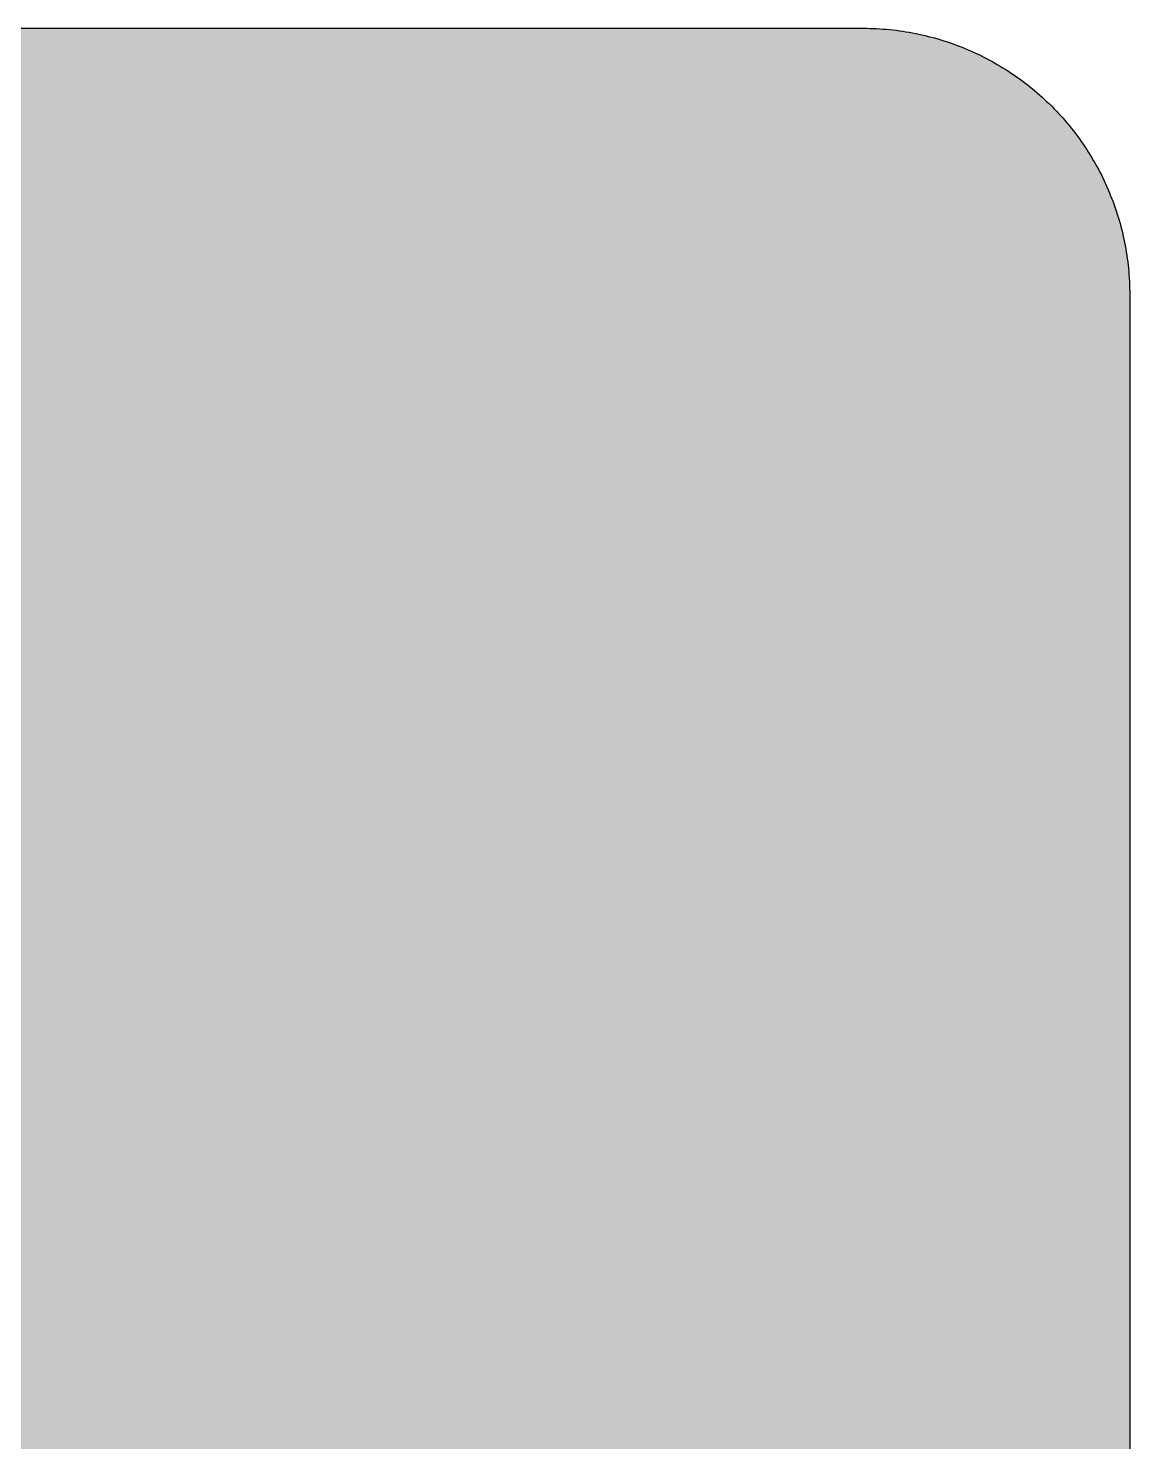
# Model space of a CAD drawing. Header units: millimetres. Extents: x 0 to 212, y 0 to 116.
# Drawn here: x 153.4 to 211.7, y 41.6 to 116.5 of the extents above; entities that cross this region are included whole.
import ezdxf

# ---------------------------------------------------------------- set-up
doc = ezdxf.new("R2010")
doc.units = ezdxf.units.MM

msp = doc.modelspace()

# ---------------------------------------------------------------- hatches: boundary and pattern name
msp.add_hatch(color=254).paths.add_polyline_path([(14.1633, 0.0536), (13.9878, 0.0533), (13.8125, 0.0559), (13.6373, 0.061), (13.462, 0.0686), (13.2893, 0.0787), (13.114, 0.0914), (12.9413, 0.1041), (12.7686, 0.1219), (12.5959, 0.1397), (12.4231, 0.16), (12.2504, 0.1829), (12.0777, 0.2057), (11.9075, 0.2337), (11.7373, 0.2616), (11.5672, 0.2921), (11.397, 0.3251), (11.2268, 0.3607), (11.0592, 0.3988), (10.8915, 0.4369), (10.7239, 0.4775), (10.5562, 0.5207), (10.3886, 0.5664), (10.2235, 0.6121), (10.0584, 0.6629), (9.8933, 0.7137), (9.7307, 0.7671), (9.5682, 0.8204), (9.4056, 0.8788), (9.2431, 0.9373), (9.083, 0.9982), (8.923, 1.0617), (8.763, 1.1252), (8.6055, 1.1938), (8.4455, 1.2624), (8.2906, 1.331), (8.1331, 1.4046), (7.9781, 1.4783), (7.8232, 1.5545), (7.6708, 1.6332), (7.5184, 1.7145), (7.366, 1.7958), (7.2161, 1.8796), (7.0663, 1.966), (6.919, 2.0523), (6.7716, 2.1438), (6.6243, 2.2352), (6.4795, 2.3266), (6.3348, 2.4232), (6.19, 2.5197), (6.0477, 2.6187), (5.908, 2.7178), (5.7683, 2.8194), (5.6286, 2.9235), (5.4915, 3.0302), (5.3543, 3.1369), (5.2197, 3.2461), (5.0851, 3.3579), (4.953, 3.4722), (4.8209, 3.5865), (4.6914, 3.7033), (4.5644, 3.8202), (4.4348, 3.9395), (4.3104, 4.0615), (4.1859, 4.1859), (4.0615, 4.3104), (3.9395, 4.4348), (3.8202, 4.5618), (3.7033, 4.6914), (3.5865, 4.8209), (3.4722, 4.953), (3.3579, 5.0851), (3.2487, 5.2197), (3.1369, 5.3543), (3.0302, 5.4915), (2.9235, 5.6286), (2.8194, 5.7683), (2.7178, 5.908), (2.6187, 6.0477), (2.5197, 6.19), (2.4232, 6.3348), (2.3266, 6.477), (2.2352, 6.6243), (2.1438, 6.7691), (2.0523, 6.919), (1.966, 7.0663), (1.8796, 7.2161), (1.7958, 7.366), (1.7145, 7.5184), (1.6332, 7.6708), (1.5545, 7.8232), (1.4783, 7.9781), (1.4046, 8.1331), (1.331, 8.2906), (1.2598, 8.4455), (1.1913, 8.603), (1.1252, 8.763), (1.0592, 8.923), (0.9982, 9.083), (0.9373, 9.2431), (0.8763, 9.4056), (0.8204, 9.5682), (0.7645, 9.7307), (0.7112, 9.8933), (0.6604, 10.0584), (0.6121, 10.2235), (0.5639, 10.3911), (0.5207, 10.5562), (0.4775, 10.7239), (0.4343, 10.8915), (0.3962, 11.0592), (0.3607, 11.2268), (0.3251, 11.397), (0.2921, 11.5672), (0.2616, 11.7373), (0.2311, 11.9075), (0.2057, 12.0802), (0.1803, 12.2504), (0.1575, 12.4231), (0.1372, 12.5959), (0.1194, 12.7686), (0.1041, 12.9413), (0.0889, 13.1166), (0.0787, 13.2893), (0.0686, 13.4645), (0.061, 13.6373), (0.0559, 13.8125), (0.0508, 13.9878), (0.0508, 14.163), (0.0522, 102.3592), (0.0508, 102.5322), (0.0559, 102.7074), (0.061, 102.8827), (0.0686, 103.058), (0.0787, 103.2307), (0.0889, 103.4059), (0.1041, 103.5787), (0.1194, 103.7514), (0.1372, 103.9241), (0.1575, 104.0968), (0.1803, 104.2695), (0.2057, 104.4423), (0.2311, 104.6124), (0.2616, 104.7826), (0.2921, 104.9528), (0.3251, 105.123), (0.3607, 105.2932), (0.3962, 105.4608), (0.4343, 105.6284), (0.4775, 105.7961), (0.5207, 105.9637), (0.5639, 106.1314), (0.6121, 106.2965), (0.6604, 106.4616), (0.7112, 106.6267), (0.7645, 106.7892), (0.8204, 106.9518), (0.8763, 107.1143), (0.9373, 107.2769), (0.9982, 107.4369), (1.0592, 107.5969), (1.1252, 107.757), (1.1913, 107.9144), (1.2598, 108.0745), (1.331, 108.2294), (1.4046, 108.3869), (1.4783, 108.5418), (1.5545, 108.6968), (1.6332, 108.8492), (1.7145, 109.0016), (1.7958, 109.154), (1.8796, 109.3038), (1.966, 109.4537), (2.0523, 109.601), (2.1438, 109.7483), (2.2352, 109.8956), (2.3266, 110.0404), (2.4232, 110.1852), (2.5197, 110.33), (2.6187, 110.4722), (2.7178, 110.6119), (2.8194, 110.7516), (2.9235, 110.8913), (3.0302, 111.0285), (3.1369, 111.1656), (3.2487, 111.3003), (3.3579, 111.4349), (3.4722, 111.567), (3.5865, 111.699), (3.7033, 111.8286), (3.8202, 111.9556), (3.9395, 112.0851), (4.0615, 112.2096), (4.1859, 112.334), (4.3104, 112.4585), (4.4348, 112.5804), (4.5644, 112.6998), (4.6914, 112.8166), (4.8209, 112.9335), (4.953, 113.0478), (5.0851, 113.1621), (5.2197, 113.2713), (5.3543, 113.3831), (5.4915, 113.4897), (5.6286, 113.5964), (5.7683, 113.7006), (5.908, 113.8022), (6.0477, 113.9012), (6.19, 114.0003), (6.3348, 114.0968), (6.4795, 114.1933), (6.6243, 114.2848), (6.7716, 114.3762), (6.919, 114.4676), (7.0663, 114.554), (7.2161, 114.6404), (7.366, 114.7242), (7.5184, 114.8055), (7.6708, 114.8867), (7.8232, 114.9655), (7.9781, 115.0417), (8.1331, 115.1153), (8.2906, 115.189), (8.4455, 115.2601), (8.6055, 115.3287), (8.763, 115.3947), (8.923, 115.4608), (9.083, 115.5217), (9.2431, 115.5827), (9.4056, 115.6437), (9.5682, 115.6995), (9.7307, 115.7554), (9.8933, 115.8088), (10.0584, 115.8596), (10.2235, 115.9078), (10.3886, 115.9561), (10.5562, 115.9993), (10.7239, 116.0424), (10.8915, 116.0856), (11.0592, 116.1237), (11.2268, 116.1593), (11.397, 116.1948), (11.5672, 116.2279), (11.7373, 116.2583), (11.9075, 116.2888), (12.0777, 116.3142), (12.2504, 116.3396), (12.4231, 116.3625), (12.5959, 116.3828), (12.7686, 116.4006), (12.9413, 116.4158), (13.114, 116.4311), (13.2893, 116.4412), (13.462, 116.4514), (13.6373, 116.459), (13.8125, 116.4641), (13.9878, 116.4692), (14.163, 116.4692), (197.6078, 116.4703), (197.7822, 116.4692), (197.9574, 116.4641), (198.1327, 116.459), (198.3054, 116.4514), (198.4807, 116.4412), (198.6534, 116.4311), (198.8287, 116.4158), (199.0014, 116.4006), (199.1741, 116.3828), (199.3468, 116.3625), (199.5195, 116.3396), (199.6897, 116.3142), (199.8624, 116.2888), (200.0326, 116.2583), (200.2028, 116.2279), (200.373, 116.1948), (200.5432, 116.1593), (200.7108, 116.1237), (200.8784, 116.0856), (201.0461, 116.0424), (201.2137, 115.9993), (201.3788, 115.9561), (201.5465, 115.9078), (201.7116, 115.8596), (201.8767, 115.8088), (202.0392, 115.7554), (202.2018, 115.6995), (202.3643, 115.6437), (202.5269, 115.5827), (202.6869, 115.5217), (202.8469, 115.4608), (203.007, 115.3947), (203.167, 115.3287), (203.3245, 115.2601), (203.4794, 115.189), (203.6369, 115.1153), (203.7918, 115.0417), (203.9468, 114.9655), (204.0992, 114.8867), (204.2516, 114.8055), (204.404, 114.7242), (204.5538, 114.6404), (204.7037, 114.554), (204.8535, 114.4676), (205.0009, 114.3762), (205.1456, 114.2848), (205.293, 114.1933), (205.4352, 114.0968), (205.58, 114.0003), (205.7222, 113.9012), (205.8619, 113.8022), (206.0016, 113.7006), (206.1413, 113.5964), (206.2785, 113.4897), (206.4156, 113.3831), (206.5503, 113.2713), (206.6849, 113.1621), (206.817, 113.0478), (206.949, 112.9335), (207.0786, 112.8166), (207.2081, 112.6998), (207.3351, 112.5804), (207.4596, 112.4585), (207.584, 112.334), (207.7085, 112.2096), (207.8304, 112.0851), (207.9498, 111.9556), (208.0666, 111.8286), (208.1835, 111.699), (208.2978, 111.567), (208.4121, 111.4349), (208.5238, 111.3003), (208.6331, 111.1656), (208.7397, 111.0285), (208.8464, 110.8913), (208.9506, 110.7516), (209.0522, 110.6119), (209.1512, 110.4722), (209.2503, 110.33), (209.3468, 110.1852), (209.4433, 110.0404), (209.5348, 109.8956), (209.6262, 109.7483), (209.7176, 109.601), (209.804, 109.4537), (209.8904, 109.3038), (209.9742, 109.154), (210.0555, 109.0016), (210.1367, 108.8492), (210.2155, 108.6968), (210.2917, 108.5418), (210.3653, 108.3869), (210.439, 108.2294), (210.5076, 108.0745), (210.5762, 107.9144), (210.6447, 107.757), (210.7082, 107.5969), (210.7717, 107.4369), (210.8327, 107.2769), (210.8911, 107.1143), (210.9495, 106.9518), (211.0029, 106.7892), (211.0562, 106.6267), (211.107, 106.4616), (211.1578, 106.2965), (211.2035, 106.1314), (211.2493, 105.9637), (211.2924, 105.7961), (211.3331, 105.6284), (211.3712, 105.4608), (211.4093, 105.2932), (211.4448, 105.123), (211.4779, 104.9528), (211.5083, 104.7826), (211.5363, 104.6124), (211.5642, 104.4423), (211.5871, 104.2695), (211.6099, 104.0968), (211.6303, 103.9241), (211.648, 103.7514), (211.6658, 103.5787), (211.6785, 103.4059), (211.6912, 103.2307), (211.7014, 103.058), (211.709, 102.8827), (211.7141, 102.7074), (211.7166, 102.5322), (211.7166, 102.3569), (211.7189, 14.1647), (211.7166, 13.9878), (211.7141, 13.8125), (211.709, 13.6373), (211.7014, 13.4645), (211.6912, 13.2893), (211.6785, 13.1166), (211.6658, 12.9413), (211.648, 12.7686), (211.6303, 12.5959), (211.6099, 12.4231), (211.5871, 12.2504), (211.5642, 12.0802), (211.5363, 11.9075), (211.5083, 11.7373), (211.4779, 11.5672), (211.4448, 11.397), (211.4093, 11.2268), (211.3712, 11.0592), (211.3331, 10.8915), (211.2924, 10.7239), (211.2493, 10.5562), (211.2035, 10.3911), (211.1578, 10.2235), (211.107, 10.0584), (211.0562, 9.8933), (211.0029, 9.7307), (210.9495, 9.5682), (210.8911, 9.4056), (210.8327, 9.2431), (210.7717, 9.083), (210.7082, 8.923), (210.6447, 8.763), (210.5762, 8.603), (210.5076, 8.4455), (210.439, 8.2906), (210.3653, 8.1331), (210.2917, 7.9781), (210.2155, 7.8232), (210.1367, 7.6708), (210.0555, 7.5184), (209.9742, 7.366), (209.8904, 7.2161), (209.804, 7.0663), (209.7176, 6.919), (209.6262, 6.7691), (209.5348, 6.6243), (209.4433, 6.477), (209.3468, 6.3348), (209.2503, 6.19), (209.1512, 6.0477), (209.0522, 5.908), (208.9506, 5.7683), (208.8464, 5.6286), (208.7397, 5.4915), (208.6331, 5.3543), (208.5238, 5.2197), (208.4121, 5.0851), (208.2978, 4.953), (208.1835, 4.8209), (208.0666, 4.6914), (207.9498, 4.5618), (207.8304, 4.4348), (207.7085, 4.3104), (207.584, 4.1859), (207.4596, 4.0615), (207.3351, 3.9395), (207.2081, 3.8202), (207.0786, 3.7033), (206.949, 3.5865), (206.817, 3.4722), (206.6849, 3.3579), (206.5503, 3.2461), (206.4156, 3.1369), (206.2785, 3.0302), (206.1413, 2.9235), (206.0016, 2.8194), (205.8619, 2.7178), (205.7222, 2.6187), (205.58, 2.5197), (205.4352, 2.4232), (205.293, 2.3266), (205.1456, 2.2352), (205.0009, 2.1438), (204.8535, 2.0523), (204.7037, 1.966), (204.5538, 1.8796), (204.404, 1.7958), (204.2516, 1.7145), (204.0992, 1.6332), (203.9468, 1.5545), (203.7918, 1.4783), (203.6369, 1.4046), (203.4794, 1.331), (203.3245, 1.2624), (203.167, 1.1938), (203.007, 1.1252), (202.8469, 1.0617), (202.6869, 0.9982), (202.5269, 0.9373), (202.3643, 0.8788), (202.2018, 0.8204), (202.0392, 0.7671), (201.8767, 0.7137), (201.7116, 0.6629), (201.5465, 0.6121), (201.3788, 0.5664), (201.2137, 0.5207), (201.0461, 0.4775), (200.8784, 0.4369), (200.7108, 0.3988), (200.5432, 0.3607), (200.373, 0.3251), (200.2028, 0.2921), (200.0326, 0.2616), (199.8624, 0.2337), (199.6897, 0.2057), (199.5195, 0.1829), (199.3468, 0.16), (199.1741, 0.1397), (199.0014, 0.1219), (198.8287, 0.1041), (198.6534, 0.0914), (198.4807, 0.0787), (198.3054, 0.0686), (198.1327, 0.061), (197.9574, 0.0559), (197.7822, 0.0533), (197.6069, 0.0533)])
h = msp.add_hatch(color=59)
h.paths.add_polyline_path([(14.1633, 3.5814), (13.8887, 3.5839), (13.6169, 3.5941), (13.3477, 3.6119), (13.081, 3.6347), (12.8143, 3.6652), (12.5501, 3.7008), (12.2885, 3.7465), (12.0294, 3.7948), (11.7729, 3.8506), (11.5164, 3.9141), (11.2649, 3.9827), (11.016, 4.0564), (10.7671, 4.1351), (10.5232, 4.2215), (10.2819, 4.3129), (10.0432, 4.412), (9.8069, 4.5161), (9.5733, 4.6228), (9.3447, 4.7371), (9.1186, 4.8565), (8.8951, 4.9809), (8.6741, 5.113), (8.4582, 5.2476), (8.2448, 5.3873), (8.0366, 5.5321), (7.8308, 5.682), (7.6276, 5.8369), (7.4295, 5.9969), (7.2365, 6.1595), (7.046, 6.3297), (6.8605, 6.5024), (6.6777, 6.6802), (6.5024, 6.8605), (6.3271, 7.046), (6.1595, 7.2365), (5.9969, 7.432), (5.8369, 7.6302), (5.682, 7.8308), (5.5321, 8.0366), (5.3873, 8.2448), (5.2451, 8.4582), (5.1105, 8.6741), (4.9809, 8.8951), (4.8565, 9.1186), (4.7371, 9.3447), (4.6228, 9.5758), (4.5136, 9.8069), (4.4094, 10.0432), (4.3129, 10.2819), (4.2215, 10.5232), (4.1351, 10.7696), (4.0538, 11.016), (3.9802, 11.2649), (3.9116, 11.5189), (3.8506, 11.7729), (3.7948, 12.0294), (3.744, 12.2911), (3.7008, 12.5527), (3.6627, 12.8143), (3.6322, 13.081), (3.6093, 13.3502), (3.5916, 13.6195), (3.5814, 13.8913), (3.5789, 14.163), (3.58, 102.3592), (3.5814, 102.6312), (3.5916, 102.903), (3.6093, 103.1723), (3.6322, 103.439), (3.6627, 103.7057), (3.7008, 103.9698), (3.744, 104.2314), (3.7948, 104.4905), (3.8506, 104.7471), (3.9116, 105.0036), (3.9802, 105.2551), (4.0538, 105.504), (4.1351, 105.7529), (4.2215, 105.9967), (4.3129, 106.238), (4.4094, 106.4768), (4.5136, 106.713), (4.6228, 106.9467), (4.7371, 107.1753), (4.8565, 107.4014), (4.9809, 107.6249), (5.1105, 107.8459), (5.2451, 108.0618), (5.3873, 108.2751), (5.5321, 108.4834), (5.682, 108.6891), (5.8369, 108.8923), (5.9969, 109.0905), (6.1595, 109.2835), (6.3271, 109.474), (6.5024, 109.6594), (6.6777, 109.8423), (6.8605, 110.0176), (7.046, 110.1928), (7.2365, 110.3605), (7.4295, 110.523), (7.6276, 110.683), (7.8308, 110.838), (8.0366, 110.9878), (8.2448, 111.1326), (8.4582, 111.2749), (8.6741, 111.4095), (8.8951, 111.539), (9.1186, 111.6635), (9.3447, 111.7829), (9.5733, 111.8972), (9.8069, 112.0064), (10.0432, 112.1105), (10.2819, 112.207), (10.5232, 112.2985), (10.7671, 112.3848), (11.016, 112.4661), (11.2649, 112.5398), (11.5164, 112.6084), (11.7729, 112.6693), (12.0294, 112.7252), (12.2885, 112.776), (12.5501, 112.8192), (12.8143, 112.8573), (13.081, 112.8878), (13.3477, 112.9106), (13.6169, 112.9284), (13.8887, 112.9386), (14.163, 112.9411), (197.6078, 112.9425), (197.8787, 112.9386), (198.1505, 112.9284), (198.4197, 112.9106), (198.689, 112.8878), (198.9557, 112.8573), (199.2173, 112.8192), (199.4789, 112.776), (199.7405, 112.7252), (199.9971, 112.6693), (200.2511, 112.6084), (200.5051, 112.5398), (200.754, 112.4661), (201.0004, 112.3848), (201.2467, 112.2985), (201.488, 112.207), (201.7268, 112.1105), (201.963, 112.0064), (202.1942, 111.8972), (202.4253, 111.7829), (202.6514, 111.6635), (202.8749, 111.539), (203.0959, 111.4095), (203.3118, 111.2749), (203.5251, 111.1326), (203.7334, 110.9878), (203.9391, 110.838), (204.1398, 110.683), (204.3379, 110.523), (204.5335, 110.3605), (204.724, 110.1928), (204.9094, 110.0176), (205.0898, 109.8423), (205.2676, 109.6594), (205.4403, 109.474), (205.6105, 109.2835), (205.773, 109.0905), (205.933, 108.8923), (206.088, 108.6891), (206.2378, 108.4834), (206.3826, 108.2751), (206.5223, 108.0618), (206.6569, 107.8459), (206.789, 107.6249), (206.9135, 107.4014), (207.0329, 107.1753), (207.1472, 106.9467), (207.2538, 106.713), (207.358, 106.4768), (207.457, 106.238), (207.5485, 105.9967), (207.6348, 105.7529), (207.7136, 105.504), (207.7872, 105.2551), (207.8558, 105.0036), (207.9193, 104.7471), (207.9752, 104.4905), (208.0235, 104.2314), (208.0692, 103.9698), (208.1047, 103.7057), (208.1352, 103.439), (208.1581, 103.1723), (208.1759, 102.903), (208.186, 102.6312), (208.1911, 102.3569), (208.1911, 14.1647), (208.186, 13.8913), (208.1759, 13.6195), (208.1581, 13.3502), (208.1352, 13.081), (208.1047, 12.8143), (208.0692, 12.5527), (208.0235, 12.2911), (207.9752, 12.0294), (207.9193, 11.7729), (207.8558, 11.5189), (207.7872, 11.2649), (207.7136, 11.016), (207.6348, 10.7696), (207.5485, 10.5232), (207.457, 10.2819), (207.358, 10.0432), (207.2538, 9.8069), (207.1472, 9.5758), (207.0329, 9.3447), (206.9135, 9.1186), (206.789, 8.8951), (206.6569, 8.6741), (206.5223, 8.4582), (206.3826, 8.2448), (206.2378, 8.0366), (206.088, 7.8308), (205.933, 7.6302), (205.773, 7.432), (205.6105, 7.2365), (205.4403, 7.046), (205.2676, 6.8605), (205.0898, 6.6802), (204.9094, 6.5024), (204.724, 6.3297), (204.5335, 6.1595), (204.3379, 5.9969), (204.1398, 5.8369), (203.9391, 5.682), (203.7334, 5.5321), (203.5251, 5.3873), (203.3118, 5.2476), (203.0959, 5.113), (202.8749, 4.9809), (202.6514, 4.8565), (202.4253, 4.7371), (202.1942, 4.6228), (201.963, 4.5161), (201.7268, 4.412), (201.488, 4.3129), (201.2467, 4.2215), (201.0004, 4.1351), (200.754, 4.0564), (200.5051, 3.9827), (200.2511, 3.9141), (199.9971, 3.8506), (199.7405, 3.7948), (199.4789, 3.7465), (199.2173, 3.7008), (198.9557, 3.6652), (198.689, 3.6347), (198.4197, 3.6119), (198.1505, 3.5941), (197.8787, 3.5839), (197.6069, 3.5789)])
h.paths.add_polyline_path([(14.1633, 8.8731), (14.0259, 8.8748), (13.8887, 8.8798), (13.7541, 8.8875), (13.622, 8.9002), (13.4874, 8.9154), (13.3553, 8.9332), (13.2258, 8.9535), (13.0962, 8.9789), (12.9667, 9.0068), (12.8397, 9.0373), (12.7127, 9.0729), (12.5882, 9.1084), (12.4663, 9.1491), (12.3419, 9.1923), (12.2225, 9.238), (12.1031, 9.2888), (11.9837, 9.3396), (11.8694, 9.3929), (11.7526, 9.4513), (11.6408, 9.5098), (11.5291, 9.5733), (11.4198, 9.6368), (11.3106, 9.7053), (11.2039, 9.7765), (11.0998, 9.8476), (10.9957, 9.9238), (10.8966, 10), (10.7975, 10.0787), (10.6985, 10.1625), (10.6045, 10.2464), (10.5105, 10.3327), (10.4216, 10.4216), (10.3327, 10.5131), (10.2464, 10.6045), (10.16, 10.701), (10.0787, 10.7975), (10, 10.8966), (9.9212, 10.9982), (9.8476, 11.0998), (9.7739, 11.2039), (9.7053, 11.3106), (9.6368, 11.4198), (9.5707, 11.5291), (9.5098, 11.6408), (9.4488, 11.7551), (9.3929, 11.8694), (9.337, 11.9863), (9.2862, 12.1031), (9.238, 12.2225), (9.1923, 12.3444), (9.1491, 12.4663), (9.1084, 12.5908), (9.0703, 12.7152), (9.0373, 12.8397), (9.0068, 12.9692), (8.9789, 13.0962), (8.9535, 13.2258), (8.9306, 13.3579), (8.9129, 13.4899), (8.8976, 13.622), (8.8849, 13.7566), (8.8773, 13.8913), (8.8722, 14.0259), (8.8697, 14.163), (8.8717, 102.3592), (8.8722, 102.4941), (8.8773, 102.6312), (8.8849, 102.7659), (8.8976, 102.8979), (8.9129, 103.0326), (8.9306, 103.1646), (8.9535, 103.2942), (8.9789, 103.4237), (9.0068, 103.5533), (9.0373, 103.6803), (9.0703, 103.8073), (9.1084, 103.9317), (9.1491, 104.0536), (9.1923, 104.1781), (9.238, 104.2975), (9.2862, 104.4169), (9.337, 104.5362), (9.3929, 104.6505), (9.4488, 104.7674), (9.5098, 104.8791), (9.5707, 104.9909), (9.6368, 105.1001), (9.7053, 105.2093), (9.7739, 105.316), (9.8476, 105.4202), (9.9212, 105.5243), (10, 105.6234), (10.0787, 105.7224), (10.16, 105.8215), (10.2464, 105.9155), (10.3327, 106.0094), (10.4216, 106.0983), (10.5105, 106.1872), (10.6045, 106.2736), (10.6985, 106.36), (10.7975, 106.4412), (10.8966, 106.52), (10.9957, 106.5987), (11.0998, 106.6724), (11.2039, 106.746), (11.3106, 106.8146), (11.4198, 106.8832), (11.5291, 106.9492), (11.6408, 107.0102), (11.7526, 107.0712), (11.8694, 107.127), (11.9837, 107.1829), (12.1031, 107.2337), (12.2225, 107.282), (12.3419, 107.3277), (12.4663, 107.3709), (12.5882, 107.4115), (12.7127, 107.4496), (12.8397, 107.4826), (12.9667, 107.5131), (13.0962, 107.5411), (13.2258, 107.5665), (13.3553, 107.5893), (13.4874, 107.6071), (13.622, 107.6223), (13.7541, 107.635), (13.8887, 107.6427), (14.0259, 107.6477), (14.163, 107.6503), (197.6078, 107.6508), (197.7441, 107.6477), (197.8787, 107.6427), (198.0133, 107.635), (198.1479, 107.6223), (198.28, 107.6071), (198.4121, 107.5893), (198.5442, 107.5665), (198.6737, 107.5411), (198.8007, 107.5131), (198.9303, 107.4826), (199.0547, 107.4496), (199.1792, 107.4115), (199.3036, 107.3709), (199.4256, 107.3277), (199.5475, 107.282), (199.6669, 107.2337), (199.7837, 107.1829), (199.9005, 107.127), (200.0148, 107.0712), (200.1291, 107.0102), (200.2409, 106.9492), (200.3501, 106.8832), (200.4593, 106.8146), (200.566, 106.746), (200.6702, 106.6724), (200.7718, 106.5987), (200.8734, 106.52), (200.9724, 106.4412), (201.0689, 106.36), (201.1655, 106.2736), (201.2569, 106.1872), (201.3483, 106.0983), (201.4372, 106.0094), (201.5236, 105.9155), (201.6074, 105.8215), (201.6912, 105.7224), (201.77, 105.6234), (201.8462, 105.5243), (201.9224, 105.4202), (201.9935, 105.316), (202.0646, 105.2093), (202.1332, 105.1001), (202.1967, 104.9909), (202.2602, 104.8791), (202.3186, 104.7674), (202.377, 104.6505), (202.4304, 104.5362), (202.4812, 104.4169), (202.532, 104.2975), (202.5777, 104.1781), (202.6209, 104.0536), (202.6615, 103.9317), (202.6971, 103.8073), (202.7326, 103.6803), (202.7631, 103.5533), (202.7911, 103.4237), (202.8165, 103.2942), (202.8368, 103.1646), (202.8546, 103.0326), (202.8698, 102.8979), (202.8825, 102.7659), (202.8901, 102.6312), (202.8952, 102.4941), (202.8977, 102.3569), (202.8994, 14.1647), (202.8952, 14.0259), (202.8901, 13.8913), (202.8825, 13.7566), (202.8698, 13.622), (202.8546, 13.4899), (202.8368, 13.3579), (202.8165, 13.2258), (202.7911, 13.0962), (202.7631, 12.9692), (202.7326, 12.8397), (202.6971, 12.7152), (202.6615, 12.5908), (202.6209, 12.4663), (202.5777, 12.3444), (202.532, 12.2225), (202.4812, 12.1031), (202.4304, 11.9863), (202.377, 11.8694), (202.3186, 11.7551), (202.2602, 11.6408), (202.1967, 11.5291), (202.1332, 11.4198), (202.0646, 11.3106), (201.9935, 11.2039), (201.9224, 11.0998), (201.8462, 10.9982), (201.77, 10.8966), (201.6912, 10.7975), (201.6074, 10.701), (201.5236, 10.6045), (201.4372, 10.5131), (201.3483, 10.4216), (201.2569, 10.3327), (201.1655, 10.2464), (201.0689, 10.1625), (200.9724, 10.0787), (200.8734, 10), (200.7718, 9.9238), (200.6702, 9.8476), (200.566, 9.7765), (200.4593, 9.7053), (200.3501, 9.6368), (200.2409, 9.5733), (200.1291, 9.5098), (200.0148, 9.4513), (199.9005, 9.3929), (199.7837, 9.3396), (199.6669, 9.2888), (199.5475, 9.238), (199.4256, 9.1923), (199.3036, 9.1491), (199.1792, 9.1084), (199.0547, 9.0729), (198.9303, 9.0373), (198.8007, 9.0068), (198.6737, 8.9789), (198.5442, 8.9535), (198.4121, 8.9332), (198.28, 8.9154), (198.1479, 8.9002), (198.0133, 8.8875), (197.8787, 8.8798), (197.7441, 8.8748), (197.6069, 8.8722)], flags=16)
h = msp.add_hatch(color=59)
edge = h.paths.add_edge_path()
edge.add_line((154.4726, 56.4441), (154.4726, 55.9714))
edge.add_line((154.4726, 55.9714), (154.4828, 55.5092))
edge.add_line((154.4828, 55.5092), (154.4955, 55.057))
edge.add_line((154.4955, 55.057), (154.5133, 54.6151))
edge.add_line((154.5133, 54.6151), (154.5361, 54.1807))
edge.add_line((154.5361, 54.1807), (154.5641, 53.7566))
edge.add_line((154.5641, 53.7566), (154.5971, 53.3425))
edge.add_line((154.5971, 53.3425), (154.6352, 52.9361))
edge.add_line((154.6352, 52.9361), (154.6784, 52.5399))
edge.add_line((154.6784, 52.5399), (154.7266, 52.1538))
edge.add_line((154.7266, 52.1538), (154.7774, 51.7754))
edge.add_line((154.7774, 51.7754), (154.8359, 51.4045))
edge.add_line((154.8359, 51.4045), (154.8994, 51.0438))
edge.add_line((154.8994, 51.0438), (154.9654, 50.6933))
edge.add_line((154.9654, 50.6933), (155.0391, 50.3504))
edge.add_line((155.0391, 50.3504), (155.1153, 50.0151))
edge.add_line((155.1153, 50.0151), (155.1965, 49.69))
edge.add_line((155.1965, 49.69), (155.2829, 49.3725))
edge.add_line((155.2829, 49.3725), (155.3718, 49.0626))
edge.add_line((155.3718, 49.0626), (155.4683, 48.7629))
edge.add_line((155.4683, 48.7629), (155.5674, 48.4708))
edge.add_line((155.5674, 48.4708), (155.6715, 48.1863))
edge.add_line((155.6715, 48.1863), (155.7807, 47.9095))
edge.add_line((155.7807, 47.9095), (155.895, 47.6428))
edge.add_line((155.895, 47.6428), (156.0119, 47.3812))
edge.add_line((156.0119, 47.3812), (156.1338, 47.1297))
edge.add_line((156.1338, 47.1297), (156.2608, 46.8859))
edge.add_line((156.2608, 46.8859), (156.3929, 46.6496))
edge.add_line((156.3929, 46.6496), (156.5275, 46.421))
edge.add_line((156.5275, 46.421), (156.6672, 46.2001))
edge.add_line((156.6672, 46.2001), (156.8094, 45.9867))
edge.add_line((156.8094, 45.9867), (156.9593, 45.781))
edge.add_line((156.9593, 45.781), (157.1117, 45.5828))
edge.add_line((157.1117, 45.5828), (157.2666, 45.3898))
edge.add_line((157.2666, 45.3898), (157.4267, 45.2069))
edge.add_line((157.4267, 45.2069), (157.5918, 45.0317))
edge.add_line((157.5918, 45.0317), (157.7594, 44.8615))
edge.add_line((157.7594, 44.8615), (157.9321, 44.6989))
edge.add_line((157.9321, 44.6989), (158.1099, 44.544))
edge.add_line((158.1099, 44.544), (158.2903, 44.3967))
edge.add_line((158.2903, 44.3967), (158.4757, 44.2544))
edge.add_line((158.4757, 44.2544), (158.6636, 44.1198))
edge.add_line((158.6636, 44.1198), (158.8567, 43.9928))
edge.add_line((158.8567, 43.9928), (159.0523, 43.8709))
edge.add_line((159.0523, 43.8709), (159.2504, 43.7566))
edge.add_line((159.2504, 43.7566), (159.4561, 43.6474))
edge.add_line((159.4561, 43.6474), (159.6619, 43.5458))
edge.add_line((159.6619, 43.5458), (159.8727, 43.4518))
edge.add_line((159.8727, 43.4518), (160.0886, 43.3629))
edge.add_line((160.0886, 43.3629), (160.307, 43.2791))
edge.add_line((160.307, 43.2791), (160.5305, 43.2029))
edge.add_line((160.5305, 43.2029), (160.7541, 43.1317))
edge.add_line((160.7541, 43.1317), (160.9852, 43.0682))
edge.add_line((160.9852, 43.0682), (161.2163, 43.0098))
edge.add_line((161.2163, 43.0098), (161.4526, 42.9565))
edge.add_line((161.4526, 42.9565), (161.6939, 42.9108))
edge.add_line((161.6939, 42.9108), (161.9352, 42.8701))
edge.add_line((161.9352, 42.8701), (162.1815, 42.8346))
edge.add_line((162.1815, 42.8346), (162.433, 42.8041))
edge.add_line((162.433, 42.8041), (162.687, 42.7812))
edge.add_line((162.687, 42.7812), (162.9435, 42.7609))
edge.add_line((162.9435, 42.7609), (163.2026, 42.7482))
edge.add_line((163.2026, 42.7482), (163.4642, 42.7406))
edge.add_line((163.4642, 42.7406), (163.7309, 42.738))
edge.add_line((163.7309, 42.738), (163.9214, 42.7406))
edge.add_line((163.9214, 42.7406), (164.1094, 42.7431))
edge.add_line((164.1094, 42.7431), (164.2923, 42.7507))
edge.add_line((164.2923, 42.7507), (164.4752, 42.7584))
edge.add_line((164.4752, 42.7584), (164.6555, 42.7711))
edge.add_line((164.6555, 42.7711), (164.8308, 42.7838))
edge.add_line((164.8308, 42.7838), (165.006, 42.8015))
edge.add_line((165.006, 42.8015), (165.1762, 42.8193))
edge.add_line((165.1762, 42.8193), (165.3464, 42.8422))
edge.add_line((165.3464, 42.8422), (165.514, 42.865))
edge.add_line((165.514, 42.865), (165.6791, 42.8904))
edge.add_line((165.6791, 42.8904), (165.8391, 42.9184))
edge.add_line((165.8391, 42.9184), (165.9992, 42.9489))
edge.add_line((165.9992, 42.9489), (166.1566, 42.9819))
edge.add_line((166.1566, 42.9819), (166.3116, 43.0174))
edge.add_line((166.3116, 43.0174), (166.4665, 43.053))
edge.add_line((166.4665, 43.053), (166.6164, 43.0911))
edge.add_line((166.6164, 43.0911), (166.7637, 43.1343))
edge.add_line((166.7637, 43.1343), (166.911, 43.1775))
edge.add_line((166.911, 43.1775), (167.0533, 43.2206))
edge.add_line((167.0533, 43.2206), (167.1955, 43.2689))
edge.add_line((167.1955, 43.2689), (167.3352, 43.3172))
edge.add_line((167.3352, 43.3172), (167.4724, 43.368))
edge.add_line((167.4724, 43.368), (167.607, 43.4213))
edge.add_line((167.607, 43.4213), (167.7391, 43.4772))
edge.add_line((167.7391, 43.4772), (167.8711, 43.5331))
edge.add_line((167.8711, 43.5331), (168.0007, 43.5915))
edge.add_line((168.0007, 43.5915), (168.1277, 43.6524))
edge.add_line((168.1277, 43.6524), (168.2521, 43.7134))
edge.add_line((168.2521, 43.7134), (168.3741, 43.7769))
edge.add_line((168.3741, 43.7769), (168.4934, 43.8429))
edge.add_line((168.4934, 43.8429), (168.6128, 43.909))
edge.add_line((168.6128, 43.909), (168.7297, 43.9776))
edge.add_line((168.7297, 43.9776), (168.8465, 44.0461))
edge.add_line((168.8465, 44.0461), (168.9583, 44.1198))
edge.add_line((168.9583, 44.1198), (169.07, 44.1909))
edge.add_line((169.07, 44.1909), (169.1792, 44.2671))
edge.add_line((169.1792, 44.2671), (169.2859, 44.3408))
edge.add_line((169.2859, 44.3408), (169.3926, 44.4195))
edge.add_line((169.3926, 44.4195), (169.4967, 44.4983))
edge.add_line((169.4967, 44.4983), (169.5983, 44.577))
edge.add_line((169.5983, 44.577), (169.6974, 44.6583))
edge.add_line((169.6974, 44.6583), (169.7965, 44.7421))
edge.add_line((169.7965, 44.7421), (169.893, 44.8259))
edge.add_line((169.893, 44.8259), (169.9895, 44.9097))
edge.add_line((169.9895, 44.9097), (170.0835, 44.9961))
edge.add_line((170.0835, 44.9961), (170.1749, 45.0825))
edge.add_line((170.1749, 45.0825), (170.2664, 45.1714))
edge.add_line((170.2664, 45.1714), (170.3553, 45.2603))
edge.add_line((170.3553, 45.2603), (170.4416, 45.3517))
edge.add_line((170.4416, 45.3517), (170.528, 45.4431))
edge.add_line((170.528, 45.4431), (170.6118, 45.5346))
edge.add_line((170.6118, 45.5346), (170.6931, 45.6286))
edge.add_line((170.6931, 45.6286), (170.7744, 45.7225))
edge.add_line((170.7744, 45.7225), (170.8556, 45.8165))
edge.add_line((170.8556, 45.8165), (170.9344, 45.913))
edge.add_line((170.9344, 45.913), (171.0106, 46.0096))
edge.add_line((171.0106, 46.0096), (171.0868, 46.1086))
edge.add_line((171.0868, 46.1086), (171.1604, 46.2051))
edge.add_line((171.1604, 46.2051), (171.2316, 46.3042))
edge.add_line((171.2316, 46.3042), (171.3052, 46.4058))
edge.add_line((171.3052, 46.4058), (171.3738, 46.5049))
edge.add_line((171.3738, 46.5049), (171.4424, 46.6065))
edge.add_line((171.4424, 46.6065), (171.511, 46.7081))
edge.add_line((171.511, 46.7081), (172.2519, 43.2689))
edge.add_line((172.2519, 43.2689), (176.3268, 43.2689))
edge.add_line((176.3268, 43.2689), (176.3268, 80.3092))
edge.add_line((176.3268, 80.3092), (170.929, 80.3092))
edge.add_line((170.929, 80.3092), (170.929, 70.255))
edge.add_line((170.929, 70.255), (170.8633, 70.2843))
edge.add_line((170.8633, 70.2843), (170.7972, 70.3123))
edge.add_line((170.7972, 70.3123), (170.7337, 70.3428))
edge.add_line((170.7337, 70.3428), (170.6677, 70.3707))
edge.add_line((170.6677, 70.3707), (170.6016, 70.3986))
edge.add_line((170.6016, 70.3986), (170.5331, 70.4266))
edge.add_line((170.5331, 70.4266), (170.467, 70.4545))
edge.add_line((170.467, 70.4545), (170.401, 70.4825))
edge.add_line((170.401, 70.4825), (170.3324, 70.5079))
edge.add_line((170.3324, 70.5079), (170.2638, 70.5358))
edge.add_line((170.2638, 70.5358), (170.1952, 70.5612))
edge.add_line((170.1952, 70.5612), (170.1267, 70.5866))
edge.add_line((170.1267, 70.5866), (170.0581, 70.612))
edge.add_line((170.0581, 70.612), (169.9895, 70.6374))
edge.add_line((169.9895, 70.6374), (169.9184, 70.6628))
edge.add_line((169.9184, 70.6628), (169.8473, 70.6882))
edge.add_line((169.8473, 70.6882), (169.7787, 70.7111))
edge.add_line((169.7787, 70.7111), (169.7076, 70.7339))
edge.add_line((169.7076, 70.7339), (169.6364, 70.7568))
edge.add_line((169.6364, 70.7568), (169.5653, 70.7796))
edge.add_line((169.5653, 70.7796), (169.4917, 70.8025))
edge.add_line((169.4917, 70.8025), (169.4205, 70.8254))
edge.add_line((169.4205, 70.8254), (169.3469, 70.8457))
edge.add_line((169.3469, 70.8457), (169.2758, 70.8685))
edge.add_line((169.2758, 70.8685), (169.2021, 70.8889))
edge.add_line((169.2021, 70.8889), (169.1284, 70.9092))
edge.add_line((169.1284, 70.9092), (169.0548, 70.9295))
edge.add_line((169.0548, 70.9295), (168.9786, 70.9473))
edge.add_line((168.9786, 70.9473), (168.9049, 70.9676))
edge.add_line((168.9049, 70.9676), (168.8313, 70.9854))
edge.add_line((168.8313, 70.9854), (168.7551, 71.0032))
edge.add_line((168.7551, 71.0032), (168.6789, 71.0209))
edge.add_line((168.6789, 71.0209), (168.6027, 71.0387))
edge.add_line((168.6027, 71.0387), (168.5265, 71.054))
edge.add_line((168.5265, 71.054), (168.4503, 71.0717))
edge.add_line((168.4503, 71.0717), (168.3741, 71.087))
edge.add_line((168.3741, 71.087), (168.2979, 71.1022))
edge.add_line((168.2979, 71.1022), (168.2191, 71.1175))
edge.add_line((168.2191, 71.1175), (168.1429, 71.1302))
edge.add_line((168.1429, 71.1302), (168.0642, 71.1454))
edge.add_line((168.0642, 71.1454), (167.9854, 71.1581))
edge.add_line((167.9854, 71.1581), (167.9092, 71.1708))
edge.add_line((167.9092, 71.1708), (167.8305, 71.1835))
edge.add_line((167.8305, 71.1835), (167.7492, 71.1937))
edge.add_line((167.7492, 71.1937), (167.6705, 71.2064))
edge.add_line((167.6705, 71.2064), (167.5917, 71.2165))
edge.add_line((167.5917, 71.2165), (167.5105, 71.2267))
edge.add_line((167.5105, 71.2267), (167.4317, 71.2368))
edge.add_line((167.4317, 71.2368), (167.3504, 71.2445))
edge.add_line((167.3504, 71.2445), (167.2692, 71.2546))
edge.add_line((167.2692, 71.2546), (167.1879, 71.2622))
edge.add_line((167.1879, 71.2622), (167.1066, 71.2699))
edge.add_line((167.1066, 71.2699), (167.0253, 71.2749))
edge.add_line((167.0253, 71.2749), (166.944, 71.2826))
edge.add_line((166.944, 71.2826), (166.8628, 71.2876))
edge.add_line((166.8628, 71.2876), (166.7789, 71.2927))
edge.add_line((166.7789, 71.2927), (166.6977, 71.2978))
edge.add_line((166.6977, 71.2978), (166.6138, 71.3003))
edge.add_line((166.6138, 71.3003), (166.5326, 71.3054))
edge.add_line((166.5326, 71.3054), (166.4487, 71.308))
edge.add_line((166.4487, 71.308), (166.3649, 71.3105))
edge.add_line((166.3649, 71.3105), (166.2811, 71.3105))
edge.add_line((166.2811, 71.3105), (166.1973, 71.3105))
edge.add_line((166.1973, 71.3105), (166.1135, 71.313))
edge.add_line((166.1135, 71.313), (165.768, 71.308))
edge.add_line((165.768, 71.308), (165.4277, 71.2978))
edge.add_line((165.4277, 71.2978), (165.0924, 71.2826))
edge.add_line((165.0924, 71.2826), (164.7622, 71.2572))
edge.add_line((164.7622, 71.2572), (164.4345, 71.2267))
edge.add_line((164.4345, 71.2267), (164.1145, 71.1886))
edge.add_line((164.1145, 71.1886), (163.797, 71.1454))
edge.add_line((163.797, 71.1454), (163.4846, 71.0946))
edge.add_line((163.4846, 71.0946), (163.1798, 71.0362))
edge.add_line((163.1798, 71.0362), (162.8775, 70.9701))
edge.add_line((162.8775, 70.9701), (162.5803, 70.899))
edge.add_line((162.5803, 70.899), (162.2882, 70.8203))
edge.add_line((162.2882, 70.8203), (162.0012, 70.7339))
edge.add_line((162.0012, 70.7339), (161.7193, 70.6399))
edge.add_line((161.7193, 70.6399), (161.4399, 70.5409))
edge.add_line((161.4399, 70.5409), (161.1681, 70.4317))
edge.add_line((161.1681, 70.4317), (160.9014, 70.3174))
edge.add_line((160.9014, 70.3174), (160.6398, 70.1954))
edge.add_line((160.6398, 70.1954), (160.3832, 70.0659))
edge.add_line((160.3832, 70.0659), (160.1292, 69.9313))
edge.add_line((160.1292, 69.9313), (159.8828, 69.7865))
edge.add_line((159.8828, 69.7865), (159.6415, 69.6366))
edge.add_line((159.6415, 69.6366), (159.4053, 69.4792))
edge.add_line((159.4053, 69.4792), (159.1742, 69.3141))
edge.add_line((159.1742, 69.3141), (158.9481, 69.1413))
edge.add_line((158.9481, 69.1413), (158.7271, 68.961))
edge.add_line((158.7271, 68.961), (158.5112, 68.7756))
edge.add_line((158.5112, 68.7756), (158.3004, 68.58))
edge.add_line((158.3004, 68.58), (158.0972, 68.3768))
edge.add_line((158.0972, 68.3768), (157.8966, 68.1685))
edge.add_line((157.8966, 68.1685), (157.7035, 67.9501))
edge.add_line((157.7035, 67.9501), (157.513, 67.7266))
edge.add_line((157.513, 67.7266), (157.3301, 67.4954))
edge.add_line((157.3301, 67.4954), (157.1523, 67.2541))
edge.add_line((157.1523, 67.2541), (156.9796, 67.0077))
edge.add_line((156.9796, 67.0077), (156.8145, 66.7537))
edge.add_line((156.8145, 66.7537), (156.652, 66.4921))
edge.add_line((156.652, 66.4921), (156.497, 66.2203))
edge.add_line((156.497, 66.2203), (156.3472, 65.9435))
edge.add_line((156.3472, 65.9435), (156.2024, 65.659))
edge.add_line((156.2024, 65.659), (156.0627, 65.3644))
edge.add_line((156.0627, 65.3644), (155.9281, 65.0646))
edge.add_line((155.9281, 65.0646), (155.8011, 64.7573))
edge.add_line((155.8011, 64.7573), (155.6791, 64.4398))
edge.add_line((155.6791, 64.4398), (155.5623, 64.1172))
edge.add_line((155.5623, 64.1172), (155.4531, 63.7845))
edge.add_line((155.4531, 63.7845), (155.3464, 63.4441))
edge.add_line((155.3464, 63.4441), (155.2473, 63.0961))
edge.add_line((155.2473, 63.0961), (155.1559, 62.7405))
edge.add_line((155.1559, 62.7405), (155.067, 62.3773))
edge.add_line((155.067, 62.3773), (154.9857, 62.0065))
edge.add_line((154.9857, 62.0065), (154.9121, 61.628))
edge.add_line((154.9121, 61.628), (154.8409, 61.2394))
edge.add_line((154.8409, 61.2394), (154.7774, 60.8432))
edge.add_line((154.7774, 60.8432), (154.719, 60.4393))
edge.add_line((154.719, 60.4393), (154.6682, 60.0278))
edge.add_line((154.6682, 60.0278), (154.6225, 59.6087))
edge.add_line((154.6225, 59.6087), (154.5819, 59.182))
edge.add_line((154.5819, 59.182), (154.5488, 58.7451))
edge.add_line((154.5488, 58.7451), (154.5209, 58.3006))
edge.add_line((154.5209, 58.3006), (154.498, 57.8485))
edge.add_line((154.498, 57.8485), (154.4828, 57.3888))
edge.add_line((154.4828, 57.3888), (154.4752, 56.9189))
edge.add_line((154.4752, 56.9189), (154.4701, 56.4439))
edge = h.paths.add_edge_path(flags=16)
edge.add_line((165.3727, 47.0253), (165.1864, 47.0256))
edge.add_line((165.1864, 47.0256), (165.006, 47.0306))
edge.add_line((165.006, 47.0306), (164.8308, 47.0383))
edge.add_line((164.8308, 47.0383), (164.658, 47.0484))
edge.add_line((164.658, 47.0484), (164.4879, 47.0637))
edge.add_line((164.4879, 47.0637), (164.3202, 47.0814))
edge.add_line((164.3202, 47.0814), (164.1602, 47.1018))
edge.add_line((164.1602, 47.1018), (164.0002, 47.1272))
edge.add_line((164.0002, 47.1272), (163.8452, 47.1551))
edge.add_line((163.8452, 47.1551), (163.6928, 47.1856))
edge.add_line((163.6928, 47.1856), (163.5455, 47.2211))
edge.add_line((163.5455, 47.2211), (163.4007, 47.2592))
edge.add_line((163.4007, 47.2592), (163.2585, 47.3024))
edge.add_line((163.2585, 47.3024), (163.1213, 47.3481))
edge.add_line((163.1213, 47.3481), (162.9842, 47.3989))
edge.add_line((162.9842, 47.3989), (162.8546, 47.4523))
edge.add_line((162.8546, 47.4523), (162.7251, 47.5107))
edge.add_line((162.7251, 47.5107), (162.6006, 47.5742))
edge.add_line((162.6006, 47.5742), (162.4787, 47.6402))
edge.add_line((162.4787, 47.6402), (162.3619, 47.7114))
edge.add_line((162.3619, 47.7114), (162.245, 47.785))
edge.add_line((162.245, 47.785), (162.1333, 47.8663))
edge.add_line((162.1333, 47.8663), (162.0266, 47.9501))
edge.add_line((162.0266, 47.9501), (161.9199, 48.0365))
edge.add_line((161.9199, 48.0365), (161.8183, 48.1305))
edge.add_line((161.8183, 48.1305), (161.7193, 48.227))
edge.add_line((161.7193, 48.227), (161.6227, 48.3286))
edge.add_line((161.6227, 48.3286), (161.5288, 48.4353))
edge.add_line((161.5288, 48.4353), (161.4373, 48.547))
edge.add_line((161.4373, 48.547), (161.351, 48.6613))
edge.add_line((161.351, 48.6613), (161.2671, 48.7832))
edge.add_line((161.2671, 48.7832), (161.1859, 48.9102))
edge.add_line((161.1859, 48.9102), (161.1071, 49.0398))
edge.add_line((161.1071, 49.0398), (161.0309, 49.1769))
edge.add_line((161.0309, 49.1769), (160.9573, 49.3166))
edge.add_line((160.9573, 49.3166), (160.8887, 49.464))
edge.add_line((160.8887, 49.464), (160.8201, 49.6138))
edge.add_line((160.8201, 49.6138), (160.7566, 49.7713))
edge.add_line((160.7566, 49.7713), (160.6956, 49.9339))
edge.add_line((160.6956, 49.9339), (160.6372, 50.1015))
edge.add_line((160.6372, 50.1015), (160.5788, 50.2742))
edge.add_line((160.5788, 50.2742), (160.5255, 50.4546))
edge.add_line((160.5255, 50.4546), (160.4747, 50.6374))
edge.add_line((160.4747, 50.6374), (160.4264, 50.8279))
edge.add_line((160.4264, 50.8279), (160.3807, 51.0235))
edge.add_line((160.3807, 51.0235), (160.34, 51.2242))
edge.add_line((160.34, 51.2242), (160.2994, 51.4325))
edge.add_line((160.2994, 51.4325), (160.2613, 51.6458))
edge.add_line((160.2613, 51.6458), (160.2257, 51.8643))
edge.add_line((160.2257, 51.8643), (160.1927, 52.0903))
edge.add_line((160.1927, 52.0903), (160.1622, 52.3215))
edge.add_line((160.1622, 52.3215), (160.1343, 52.5577))
edge.add_line((160.1343, 52.5577), (160.1064, 52.8015))
edge.add_line((160.1064, 52.8015), (160.0835, 53.053))
edge.add_line((160.0835, 53.053), (160.0632, 53.3095))
edge.add_line((160.0632, 53.3095), (160.0454, 53.5711))
edge.add_line((160.0454, 53.5711), (160.0276, 53.8404))
edge.add_line((160.0276, 53.8404), (160.0149, 54.1172))
edge.add_line((160.0149, 54.1172), (160.0022, 54.3992))
edge.add_line((160.0022, 54.3992), (159.9921, 54.6887))
edge.add_line((159.9921, 54.6887), (159.9844, 54.9859))
edge.add_line((159.9844, 54.9859), (159.9794, 55.2882))
edge.add_line((159.9794, 55.2882), (159.9768, 55.5981))
edge.add_line((159.9768, 55.5981), (159.9743, 55.913))
edge.add_line((159.9743, 55.913), (159.9768, 56.2839))
edge.add_line((159.9768, 56.2839), (159.9794, 56.6496))
edge.add_line((159.9794, 56.6496), (159.9844, 57.0052))
edge.add_line((159.9844, 57.0052), (159.9921, 57.3557))
edge.add_line((159.9921, 57.3557), (160.0048, 57.6986))
edge.add_line((160.0048, 57.6986), (160.0175, 58.0339))
edge.add_line((160.0175, 58.0339), (160.0327, 58.3641))
edge.add_line((160.0327, 58.3641), (160.0505, 58.6842))
edge.add_line((160.0505, 58.6842), (160.0708, 59.0017))
edge.add_line((160.0708, 59.0017), (160.0937, 59.309))
edge.add_line((160.0937, 59.309), (160.1191, 59.6113))
edge.add_line((160.1191, 59.6113), (160.147, 59.9059))
edge.add_line((160.147, 59.9059), (160.18, 60.1955))
edge.add_line((160.18, 60.1955), (160.213, 60.4774))
edge.add_line((160.213, 60.4774), (160.2511, 60.7517))
edge.add_line((160.2511, 60.7517), (160.2918, 61.021))
edge.add_line((160.2918, 61.021), (160.335, 61.2826))
edge.add_line((160.335, 61.2826), (160.3807, 61.5391))
edge.add_line((160.3807, 61.5391), (160.4315, 61.788))
edge.add_line((160.4315, 61.788), (160.4848, 62.0319))
edge.add_line((160.4848, 62.0319), (160.5407, 62.2681))
edge.add_line((160.5407, 62.2681), (160.5991, 62.4992))
edge.add_line((160.5991, 62.4992), (160.6626, 62.7228))
edge.add_line((160.6626, 62.7228), (160.7287, 62.9412))
edge.add_line((160.7287, 62.9412), (160.7998, 63.152))
edge.add_line((160.7998, 63.152), (160.8709, 63.3578))
edge.add_line((160.8709, 63.3578), (160.9496, 63.5584))
edge.add_line((160.9496, 63.5584), (161.0309, 63.7515))
edge.add_line((161.0309, 63.7515), (161.1147, 63.9394))
edge.add_line((161.1147, 63.9394), (161.2036, 64.1198))
edge.add_line((161.2036, 64.1198), (161.2951, 64.2976))
edge.add_line((161.2951, 64.2976), (161.3916, 64.4652))
edge.add_line((161.3916, 64.4652), (161.4907, 64.6303))
edge.add_line((161.4907, 64.6303), (161.5948, 64.7878))
edge.add_line((161.5948, 64.7878), (161.7015, 64.9402))
edge.add_line((161.7015, 64.9402), (161.8158, 65.0875))
edge.add_line((161.8158, 65.0875), (161.9301, 65.2272))
edge.add_line((161.9301, 65.2272), (162.052, 65.3644))
edge.add_line((162.052, 65.3644), (162.1765, 65.4939))
edge.add_line((162.1765, 65.4939), (162.306, 65.6158))
edge.add_line((162.306, 65.6158), (162.4406, 65.7352))
edge.add_line((162.4406, 65.7352), (162.5778, 65.8495))
edge.add_line((162.5778, 65.8495), (162.72, 65.9562))
edge.add_line((162.72, 65.9562), (162.8673, 66.0578))
edge.add_line((162.8673, 66.0578), (163.0197, 66.1543))
edge.add_line((163.0197, 66.1543), (163.1747, 66.2457))
edge.add_line((163.1747, 66.2457), (163.3372, 66.3321))
edge.add_line((163.3372, 66.3321), (163.5023, 66.4134))
edge.add_line((163.5023, 66.4134), (163.6725, 66.4896))
edge.add_line((163.6725, 66.4896), (163.8478, 66.5607))
edge.add_line((163.8478, 66.5607), (164.0307, 66.6242))
edge.add_line((164.0307, 66.6242), (164.2161, 66.6852))
edge.add_line((164.2161, 66.6852), (164.4066, 66.741))
edge.add_line((164.4066, 66.741), (164.6022, 66.7918))
edge.add_line((164.6022, 66.7918), (164.8028, 66.835))
edge.add_line((164.8028, 66.835), (165.0086, 66.8757))
edge.add_line((165.0086, 66.8757), (165.2219, 66.9112))
edge.add_line((165.2219, 66.9112), (165.4378, 66.9417))
edge.add_line((165.4378, 66.9417), (165.6588, 66.9671))
edge.add_line((165.6588, 66.9671), (165.8874, 66.99))
edge.add_line((165.8874, 66.99), (166.1211, 67.0052))
edge.add_line((166.1211, 67.0052), (166.3598, 67.0179))
edge.add_line((166.3598, 67.0179), (166.6037, 67.023))
edge.add_line((166.6037, 67.023), (166.8551, 67.0255))
edge.add_line((166.8551, 67.0255), (166.9085, 67.0255))
edge.add_line((166.9085, 67.0255), (166.9644, 67.0255))
edge.add_line((166.9644, 67.0255), (167.0202, 67.0255))
edge.add_line((167.0202, 67.0255), (167.0761, 67.023))
edge.add_line((167.0761, 67.023), (167.1345, 67.0204))
edge.add_line((167.1345, 67.0204), (167.1904, 67.0204))
edge.add_line((167.1904, 67.0204), (167.2488, 67.0179))
edge.add_line((167.2488, 67.0179), (167.3073, 67.0128))
edge.add_line((167.3073, 67.0128), (167.3657, 67.0103))
edge.add_line((167.3657, 67.0103), (167.4241, 67.0077))
edge.add_line((167.4241, 67.0077), (167.4851, 67.0027))
edge.add_line((167.4851, 67.0027), (167.5435, 67.0001))
edge.add_line((167.5435, 67.0001), (167.6044, 66.995))
edge.add_line((167.6044, 66.995), (167.6654, 66.99))
edge.add_line((167.6654, 66.99), (167.7264, 66.9849))
edge.add_line((167.7264, 66.9849), (167.7873, 66.9798))
edge.add_line((167.7873, 66.9798), (167.8508, 66.9722))
edge.add_line((167.8508, 66.9722), (167.9118, 66.9671))
edge.add_line((167.9118, 66.9671), (167.9753, 66.9595))
edge.add_line((167.9753, 66.9595), (168.0362, 66.9544))
edge.add_line((168.0362, 66.9544), (168.0997, 66.9468))
edge.add_line((168.0997, 66.9468), (168.1632, 66.9392))
edge.add_line((168.1632, 66.9392), (168.2267, 66.9315))
edge.add_line((168.2267, 66.9315), (168.2928, 66.9239))
edge.add_line((168.2928, 66.9239), (168.3563, 66.9138))
edge.add_line((168.3563, 66.9138), (168.4198, 66.9061))
edge.add_line((168.4198, 66.9061), (168.4858, 66.896))
edge.add_line((168.4858, 66.896), (168.5493, 66.8884))
edge.add_line((168.5493, 66.8884), (168.6154, 66.8782))
edge.add_line((168.6154, 66.8782), (168.6814, 66.868))
edge.add_line((168.6814, 66.868), (168.7449, 66.8579))
edge.add_line((168.7449, 66.8579), (168.8109, 66.8477))
edge.add_line((168.8109, 66.8477), (168.877, 66.8376))
edge.add_line((168.877, 66.8376), (168.943, 66.8249))
edge.add_line((168.943, 66.8249), (169.0091, 66.8147))
edge.add_line((169.0091, 66.8147), (169.0751, 66.802))
edge.add_line((169.0751, 66.802), (169.1411, 66.7918))
edge.add_line((169.1411, 66.7918), (169.2072, 66.7791))
edge.add_line((169.2072, 66.7791), (169.2758, 66.7664))
edge.add_line((169.2758, 66.7664), (169.3418, 66.7537))
edge.add_line((169.3418, 66.7537), (169.4078, 66.741))
edge.add_line((169.4078, 66.741), (169.4739, 66.7283))
edge.add_line((169.4739, 66.7283), (169.5399, 66.7156))
edge.add_line((169.5399, 66.7156), (169.6085, 66.7029))
edge.add_line((169.6085, 66.7029), (169.6745, 66.6877))
edge.add_line((169.6745, 66.6877), (169.7406, 66.675))
edge.add_line((169.7406, 66.675), (169.8092, 66.6598))
edge.add_line((169.8092, 66.6598), (169.8752, 66.6471))
edge.add_line((169.8752, 66.6471), (169.9412, 66.6318))
edge.add_line((169.9412, 66.6318), (170.0073, 66.6166))
edge.add_line((170.0073, 66.6166), (170.0733, 66.6013))
edge.add_line((170.0733, 66.6013), (170.1419, 66.5861))
edge.add_line((170.1419, 66.5861), (170.2079, 66.5709))
edge.add_line((170.2079, 66.5709), (170.274, 66.5556))
edge.add_line((170.274, 66.5556), (170.34, 66.5404))
edge.add_line((170.34, 66.5404), (170.4061, 66.5251))
edge.add_line((170.4061, 66.5251), (170.4721, 66.5074))
edge.add_line((170.4721, 66.5074), (170.5381, 66.4921))
edge.add_line((170.5381, 66.4921), (170.6016, 66.4769))
edge.add_line((170.6016, 66.4769), (170.6677, 66.4591))
edge.add_line((170.6677, 66.4591), (170.7337, 66.4413))
edge.add_line((170.7337, 66.4413), (170.7972, 66.4261))
edge.add_line((170.7972, 66.4261), (170.8633, 66.4083))
edge.add_line((170.8633, 66.4083), (170.9268, 66.3905))
edge.add_line((170.9268, 66.3905), (170.929, 51.9462))
edge.add_line((170.929, 51.9462), (170.9268, 51.8389))
edge.add_line((170.9268, 51.8389), (170.9217, 51.7296))
edge.add_line((170.9217, 51.7296), (170.9141, 51.623))
edge.add_line((170.9141, 51.623), (170.9039, 51.5137))
edge.add_line((170.9039, 51.5137), (170.8912, 51.4071))
edge.add_line((170.8912, 51.4071), (170.876, 51.2978))
edge.add_line((170.876, 51.2978), (170.8582, 51.1886))
edge.add_line((170.8582, 51.1886), (170.8353, 51.0794))
edge.add_line((170.8353, 51.0794), (170.8125, 50.9727))
edge.add_line((170.8125, 50.9727), (170.7845, 50.8635))
edge.add_line((170.7845, 50.8635), (170.7566, 50.7543))
edge.add_line((170.7566, 50.7543), (170.7236, 50.6451))
edge.add_line((170.7236, 50.6451), (170.688, 50.5384))
edge.add_line((170.688, 50.5384), (170.6499, 50.4292))
edge.add_line((170.6499, 50.4292), (170.6093, 50.3225))
edge.add_line((170.6093, 50.3225), (170.5661, 50.2158))
edge.add_line((170.5661, 50.2158), (170.5204, 50.1091))
edge.add_line((170.5204, 50.1091), (170.4696, 50.005))
edge.add_line((170.4696, 50.005), (170.4188, 49.8983))
edge.add_line((170.4188, 49.8983), (170.3629, 49.7967))
edge.add_line((170.3629, 49.7967), (170.307, 49.6926))
edge.add_line((170.307, 49.6926), (170.246, 49.591))
edge.add_line((170.246, 49.591), (170.1851, 49.4894))
edge.add_line((170.1851, 49.4894), (170.119, 49.3878))
edge.add_line((170.119, 49.3878), (170.0505, 49.2887))
edge.add_line((170.0505, 49.2887), (169.9793, 49.1896))
edge.add_line((169.9793, 49.1896), (169.9057, 49.0931))
edge.add_line((169.9057, 49.0931), (169.8295, 48.9991))
edge.add_line((169.8295, 48.9991), (169.7507, 48.9052))
edge.add_line((169.7507, 48.9052), (169.6695, 48.8112))
edge.add_line((169.6695, 48.8112), (169.5856, 48.7197))
edge.add_line((169.5856, 48.7197), (169.4993, 48.6308))
edge.add_line((169.4993, 48.6308), (169.4104, 48.5445))
edge.add_line((169.4104, 48.5445), (169.3189, 48.4581))
edge.add_line((169.3189, 48.4581), (169.2224, 48.3743))
edge.add_line((169.2224, 48.3743), (169.1259, 48.2905))
edge.add_line((169.1259, 48.2905), (169.0268, 48.2092))
edge.add_line((169.0268, 48.2092), (168.9252, 48.133))
edge.add_line((168.9252, 48.133), (168.8186, 48.0543))
edge.add_line((168.8186, 48.0543), (168.7119, 47.9806))
edge.add_line((168.7119, 47.9806), (168.6001, 47.9095))
edge.add_line((168.6001, 47.9095), (168.4884, 47.8384))
edge.add_line((168.4884, 47.8384), (168.3741, 47.7723))
edge.add_line((168.3741, 47.7723), (168.2547, 47.7063))
edge.add_line((168.2547, 47.7063), (168.1353, 47.6453))
edge.add_line((168.1353, 47.6453), (168.0108, 47.5844))
edge.add_line((168.0108, 47.5844), (167.8864, 47.5285))
edge.add_line((167.8864, 47.5285), (167.7594, 47.4726))
edge.add_line((167.7594, 47.4726), (167.6273, 47.4218))
edge.add_line((167.6273, 47.4218), (167.4952, 47.371))
edge.add_line((167.4952, 47.371), (167.3581, 47.3253))
edge.add_line((167.3581, 47.3253), (167.2209, 47.2821))
edge.add_line((167.2209, 47.2821), (167.0812, 47.244))
edge.add_line((167.0812, 47.244), (166.9364, 47.2059))
edge.add_line((166.9364, 47.2059), (166.7916, 47.1729))
edge.add_line((166.7916, 47.1729), (166.6443, 47.1424))
edge.add_line((166.6443, 47.1424), (166.4945, 47.1145))
edge.add_line((166.4945, 47.1145), (166.3395, 47.0916))
edge.add_line((166.3395, 47.0916), (166.1846, 47.0713))
edge.add_line((166.1846, 47.0713), (166.0271, 47.0535))
edge.add_line((166.0271, 47.0535), (165.8671, 47.0408))
edge.add_line((165.8671, 47.0408), (165.7045, 47.0306))
edge.add_line((165.7045, 47.0306), (165.5394, 47.0256))
edge.add_line((165.5394, 47.0256), (165.3718, 47.023))

# ---------------------------------------------------------------- linework, layer by layer
at = {"color": 254}
msp.add_lwpolyline([(14.163, 116.4692), (197.6078, 116.4703), (197.7822, 116.4692), (197.9574, 116.4641), (198.1327, 116.459), (198.3054, 116.4514), (198.4807, 116.4412), (198.6534, 116.4311), (198.8287, 116.4158), (199.0014, 116.4006), (199.1741, 116.3828), (199.3468, 116.3625), (199.5195, 116.3396), (199.6897, 116.3142), (199.8624, 116.2888), (200.0326, 116.2583), (200.2028, 116.2279), (200.373, 116.1948), (200.5432, 116.1593), (200.7108, 116.1237), (200.8784, 116.0856), (201.0461, 116.0424), (201.2137, 115.9993), (201.3788, 115.9561), (201.5465, 115.9078), (201.7116, 115.8596), (201.8767, 115.8088), (202.0392, 115.7554), (202.2018, 115.6995), (202.3643, 115.6437), (202.5269, 115.5827), (202.6869, 115.5217), (202.8469, 115.4608), (203.007, 115.3947), (203.167, 115.3287), (203.3245, 115.2601), (203.4794, 115.189), (203.6369, 115.1153), (203.7918, 115.0417), (203.9468, 114.9655), (204.0992, 114.8867), (204.2516, 114.8055), (204.404, 114.7242), (204.5538, 114.6404), (204.7037, 114.554), (204.8535, 114.4676), (205.0009, 114.3762), (205.1456, 114.2848), (205.293, 114.1933), (205.4352, 114.0968), (205.58, 114.0003), (205.7222, 113.9012), (205.8619, 113.8022), (206.0016, 113.7006), (206.1413, 113.5964), (206.2785, 113.4897), (206.4156, 113.3831), (206.5503, 113.2713), (206.6849, 113.1621), (206.817, 113.0478), (206.949, 112.9335), (207.0786, 112.8166), (207.2081, 112.6998), (207.3351, 112.5804), (207.4596, 112.4585), (207.584, 112.334), (207.7085, 112.2096), (207.8304, 112.0851), (207.9498, 111.9556), (208.0666, 111.8286), (208.1835, 111.699), (208.2978, 111.567), (208.4121, 111.4349), (208.5238, 111.3003), (208.6331, 111.1656), (208.7397, 111.0285), (208.8464, 110.8913), (208.9506, 110.7516), (209.0522, 110.6119), (209.1512, 110.4722), (209.2503, 110.33), (209.3468, 110.1852), (209.4433, 110.0404), (209.5348, 109.8956), (209.6262, 109.7483), (209.7176, 109.601), (209.804, 109.4537), (209.8904, 109.3038), (209.9742, 109.154), (210.0555, 109.0016), (210.1367, 108.8492), (210.2155, 108.6968), (210.2917, 108.5418), (210.3653, 108.3869), (210.439, 108.2294), (210.5076, 108.0745), (210.5762, 107.9144), (210.6447, 107.757), (210.7082, 107.5969), (210.7717, 107.4369), (210.8327, 107.2769), (210.8911, 107.1143), (210.9495, 106.9518), (211.0029, 106.7892), (211.0562, 106.6267), (211.107, 106.4616), (211.1578, 106.2965), (211.2035, 106.1314), (211.2493, 105.9637), (211.2924, 105.7961), (211.3331, 105.6284), (211.3712, 105.4608), (211.4093, 105.2932), (211.4448, 105.123), (211.4779, 104.9528), (211.5083, 104.7826), (211.5363, 104.6124), (211.5642, 104.4423), (211.5871, 104.2695), (211.6099, 104.0968), (211.6303, 103.9241), (211.648, 103.7514), (211.6658, 103.5787), (211.6785, 103.4059), (211.6912, 103.2307), (211.7014, 103.058), (211.709, 102.8827), (211.7141, 102.7074), (211.7166, 102.5322), (211.7166, 102.3569), (211.7189, 14.1647)], dxfattribs=at)

doc.saveas('drawing.dxf')
